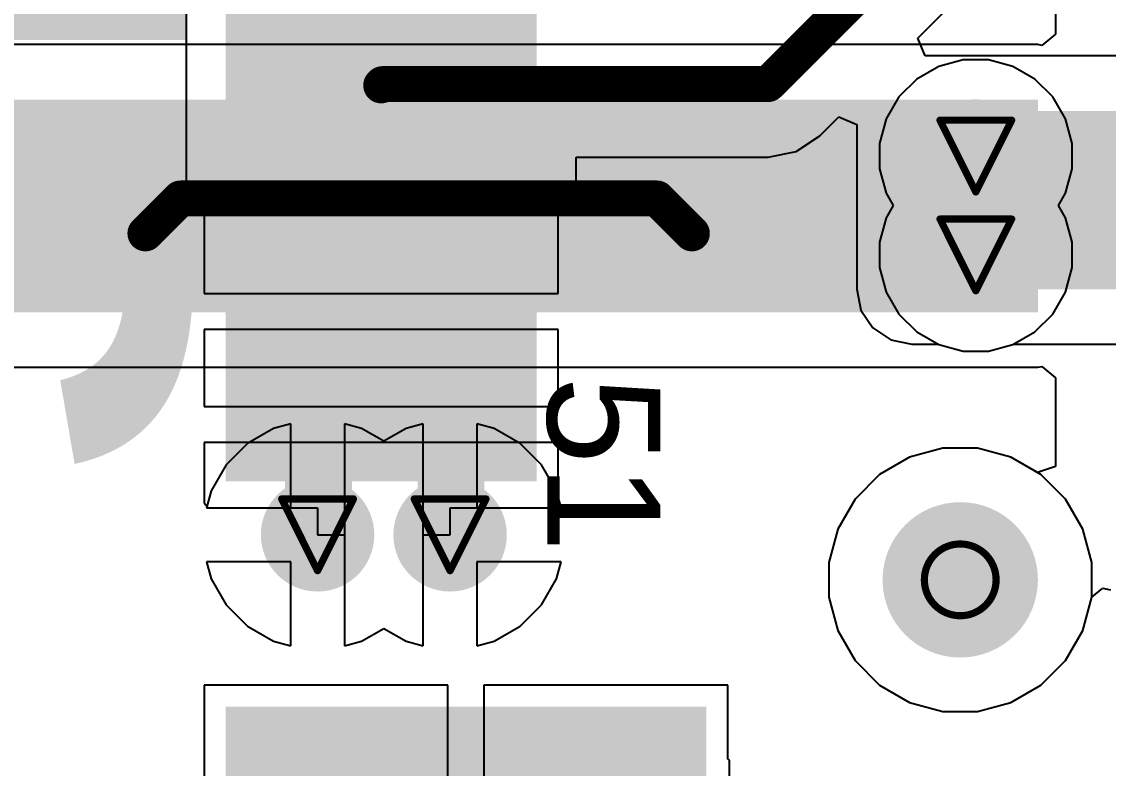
# Model space of a CAD drawing. Header units: inches. Extents: x -21 to 276, y -5 to 220.
# Drawn here: x 50.38 to 58.07, y 14.53 to 19.81 of the extents above; entities that cross this region are included whole.
import ezdxf

# ---------------------------------------------------------------- set-up
doc = ezdxf.new("R2010")
doc.units = ezdxf.units.IN
for name, color, linetype in [('Bottom Layer', 5, 'Continuous'), ('Bottom Solder', 6, 'Continuous'), ('Drill Drawing', 1, 'Continuous'), ('Ground', 16, 'Continuous'), ('Pad Holes', 156, 'Continuous'), ('Power + Signal', 76, 'Continuous'), ('Top Layer', 1, 'Continuous'), ('Top Overlay', 2, 'Continuous'), ('Top Paste', 8, 'Continuous'), ('Top Solder', 216, 'Continuous'), ('Via Holes', 16, 'Continuous')]:
    doc.layers.add(name, color=color, linetype=linetype)
doc.styles.add('Arial', font='', dxfattribs={"height": 0.2})
doc.styles.add('Arial_Bold', font='', dxfattribs={"height": 0.2})
doc.styles.get('Arial').set_extended_font_data('Arial')
doc.styles.get('Arial_Bold').set_extended_font_data('Arial', bold=True)

# ---------------------------------------------------------------- blocks, each defined once
blk = doc.blocks.new('91304_99_052R2_133')
at = {"layer": 'Bottom Solder'}
blk.add_hatch(color=6, dxfattribs=at).paths.add_polyline_path([(12.6016, -0.1016), (12.3984, -0.1016), (12.3984, 0.1016), (12.6016, 0.1016)])
at = {"layer": 'Pad Holes'}
h = blk.add_hatch(color=7, dxfattribs=at)
edge = h.paths.add_edge_path()
edge.add_arc((12.5, 0), 0.55, 0, 360)
at = {"layer": 'Top Layer'}
for points in [[(15.8, -5.1), (13.5, -5.1), (13.5, -1.9), (15.8, -1.9)], [(9.3, -5.1), (8.7, -5.1), (8.7, -3.1), (9.3, -3.1)], [(10.1, -5.1), (9.5, -5.1), (9.5, -3.1), (10.1, -3.1)], [(10.9, -5.1), (10.3, -5.1), (10.3, -3.1), (10.9, -3.1)], [(11.7, -5.1), (11.1, -5.1), (11.1, -3.1), (11.7, -3.1)]]:
    blk.add_hatch(color=1, dxfattribs=at).paths.add_polyline_path(points)
at = {"layer": 'Top Paste'}
for points in [[(15.8, -5.1), (13.5, -5.1), (13.5, -1.9), (15.8, -1.9)], [(9.3, -5.1), (8.7, -5.1), (8.7, -3.1), (9.3, -3.1)], [(10.1, -5.1), (9.5, -5.1), (9.5, -3.1), (10.1, -3.1)], [(10.9, -5.1), (10.3, -5.1), (10.3, -3.1), (10.9, -3.1)], [(11.7, -5.1), (11.1, -5.1), (11.1, -3.1), (11.7, -3.1)]]:
    blk.add_hatch(color=8, dxfattribs=at).paths.add_polyline_path(points)
at = {"layer": 'Top Solder'}
for points in [[(12.6016, -0.1016), (12.3984, -0.1016), (12.3984, 0.1016), (12.6016, 0.1016)], [(15.9016, -5.2016), (13.3984, -5.2016), (13.3984, -1.7984), (15.9016, -1.7984)], [(8.6016, -5.2016), (7.7984, -5.2016), (7.7984, -2.9984), (8.6016, -2.9984)], [(9.4016, -5.2016), (8.5984, -5.2016), (8.5984, -2.9984), (9.4016, -2.9984)], [(10.2016, -5.2016), (9.3984, -5.2016), (9.3984, -2.9984), (10.2016, -2.9984)], [(11.0016, -5.2016), (10.1984, -5.2016), (10.1984, -2.9984), (11.0016, -2.9984)], [(11.8016, -5.2016), (10.9984, -5.2016), (10.9984, -2.9984), (11.8016, -2.9984)]]:
    blk.add_hatch(color=216, dxfattribs=at).paths.add_polyline_path(points)
at = {"layer": 'Top Overlay', "style": 'Arial'}
blk.add_text('51', height=0.8, dxfattribs=at).set_placement((11.0599, -2.9227))

msp = doc.modelspace()

# ---------------------------------------------------------------- hatches: boundary and pattern name
at = {"layer": 'Bottom Layer'}
msp.add_hatch(color=5, dxfattribs=at).paths.add_polyline_path([(46.8884, 17.7546), (57.5766, 17.7546), (57.5766, 19.261), (46.8884, 19.261)])
h = msp.add_hatch(color=5, dxfattribs=at)
edge = h.paths.add_edge_path()
edge.add_arc((57.137, 18.861), 0.3, 0, 360)
h = msp.add_hatch(color=5, dxfattribs=at)
edge = h.paths.add_edge_path()
edge.add_arc((57.137, 18.161), 0.3, 0, 360)
h = msp.add_hatch(color=5, dxfattribs=at)
edge = h.paths.add_edge_path()
edge.add_arc((52.4764, 16.1798), 0.3, 0, 360)
h = msp.add_hatch(color=5, dxfattribs=at)
edge = h.paths.add_edge_path()
edge.add_arc((53.4146, 16.1798), 0.3, 0, 360)
at = {"layer": 'Bottom Solder'}
h = msp.add_hatch(color=6, dxfattribs=at)
edge = h.paths.add_edge_path()
edge.add_arc((57.137, 18.861), 0.4016, 0, 360)
h = msp.add_hatch(color=6, dxfattribs=at)
edge = h.paths.add_edge_path()
edge.add_arc((57.137, 18.161), 0.4016, 0, 360)
h = msp.add_hatch(color=6, dxfattribs=at)
edge = h.paths.add_edge_path()
edge.add_arc((52.4764, 16.1798), 0.4016, 0, 360)
h = msp.add_hatch(color=6, dxfattribs=at)
edge = h.paths.add_edge_path()
edge.add_arc((53.4146, 16.1798), 0.4016, 0, 360)
at = {"layer": 'Ground'}
h = msp.add_hatch(color=16, dxfattribs=at)
edge = h.paths.add_edge_path()
edge.add_arc((57.137, 18.861), 0.3, 0, 360)
h = msp.add_hatch(color=16, dxfattribs=at)
edge = h.paths.add_edge_path()
edge.add_arc((57.137, 18.161), 0.3, 0, 360)
h = msp.add_hatch(color=16, dxfattribs=at)
edge = h.paths.add_edge_path()
edge.add_arc((52.4764, 16.1798), 0.3, 0, 360)
h = msp.add_hatch(color=16, dxfattribs=at)
edge = h.paths.add_edge_path()
edge.add_arc((53.4146, 16.1798), 0.3, 0, 360)
at = {"layer": 'Power + Signal'}
h = msp.add_hatch(color=76, dxfattribs=at)
edge = h.paths.add_edge_path()
edge.add_arc((57.137, 18.861), 0.3, 0, 360)
h = msp.add_hatch(color=76, dxfattribs=at)
edge = h.paths.add_edge_path()
edge.add_arc((57.137, 18.161), 0.3, 0, 360)
h = msp.add_hatch(color=76, dxfattribs=at)
edge = h.paths.add_edge_path()
edge.add_arc((52.4764, 16.1798), 0.3, 0, 360)
h = msp.add_hatch(color=76, dxfattribs=at)
edge = h.paths.add_edge_path()
edge.add_arc((53.4146, 16.1798), 0.3, 0, 360)
at = {"layer": 'Top Layer'}
for points in [[(56.6828, 17.9186), (60.4815, 17.9186), (60.4815, 19.1808), (56.6828, 19.1808)], [(52.2859, 16.961), (53.6571, 16.961), (53.6571, 18.561), (52.2859, 18.561)], [(52.2466, 17.1958), (52.2466, 16.1798), (52.7189, 16.1798), (52.7189, 17.1958)], [(53.1848, 17.1958), (53.1848, 16.1798), (53.6571, 16.1798), (53.6571, 17.1958)]]:
    msp.add_hatch(color=1, dxfattribs=at).paths.add_polyline_path(points)
h = msp.add_hatch(color=1, dxfattribs=at)
edge = h.paths.add_edge_path()
edge.add_arc((57.137, 18.861), 0.3, 0, 360)
h = msp.add_hatch(color=1, dxfattribs=at)
edge = h.paths.add_edge_path()
edge.add_arc((57.137, 18.161), 0.3, 0, 360)
h = msp.add_hatch(color=1, dxfattribs=at)
edge = h.paths.add_edge_path()
edge.add_arc((52.4764, 16.1798), 0.3, 0, 360)
h = msp.add_hatch(color=1, dxfattribs=at)
edge = h.paths.add_edge_path()
edge.add_arc((53.4146, 16.1798), 0.3, 0, 360)
at = {"layer": 'Top Solder'}
h = msp.add_hatch(color=216, dxfattribs=at)
edge = h.paths.add_edge_path()
edge.add_arc((57.137, 18.861), 0.4016, 0, 360)
h = msp.add_hatch(color=216, dxfattribs=at)
edge = h.paths.add_edge_path()
edge.add_arc((57.137, 18.161), 0.4016, 0, 360)
h = msp.add_hatch(color=216, dxfattribs=at)
edge = h.paths.add_edge_path()
edge.add_arc((52.4764, 16.1798), 0.4016, 0, 360)
h = msp.add_hatch(color=216, dxfattribs=at)
edge = h.paths.add_edge_path()
edge.add_arc((53.4146, 16.1798), 0.4016, 0, 360)
at = {"layer": 'Via Holes'}
h = msp.add_hatch(color=7, dxfattribs=at)
edge = h.paths.add_edge_path()
edge.add_arc((57.137, 18.861), 0.15, 0, 360)
h = msp.add_hatch(color=7, dxfattribs=at)
edge = h.paths.add_edge_path()
edge.add_arc((57.137, 18.161), 0.15, 0, 360)
h = msp.add_hatch(color=7, dxfattribs=at)
edge = h.paths.add_edge_path()
edge.add_arc((52.4764, 16.1798), 0.15, 0, 360)
h = msp.add_hatch(color=7, dxfattribs=at)
edge = h.paths.add_edge_path()
edge.add_arc((53.4146, 16.1798), 0.15, 0, 360)

# ---------------------------------------------------------------- linework, layer by layer
at = {"layer": 'Bottom Layer'}
for p, q in [((57.7013, 23.7245), (57.7013, 19.7248)), ((57.7013, 19.7248), (57.6032, 19.6442)), ((57.5766, 19.6495), (46.8884, 19.6495)), ((57.6032, 19.6442), (57.5766, 19.6495)), ((46.8884, 17.3661), (57.5766, 17.3661)), ((57.5766, 17.3661), (57.6032, 17.3714)), ((57.6032, 17.3714), (57.7013, 17.2909)), ((57.7013, 17.2909), (57.7013, 16.6644)), ((52.1645, 16.9327), (51.9803, 16.8264)), ((52.2859, 16.9653), (52.1645, 16.9327)), ((52.2859, 16.3703), (52.2859, 16.9653)), ((52.7883, 16.9327), (52.6669, 16.9653)), ((52.6669, 16.9653), (52.6669, 16.1798)), ((52.9455, 16.842), (52.7883, 16.9327)), ((53.1027, 16.9327), (52.9455, 16.842)), ((53.2241, 16.9653), (53.1027, 16.9327)), ((53.2241, 16.1798), (53.2241, 16.9653)), ((53.7265, 16.9327), (53.6051, 16.9653)), ((53.6051, 16.9653), (53.6051, 16.3703)), ((53.9107, 16.8264), (53.7265, 16.9327)), ((51.9803, 16.8264), (51.8298, 16.6759)), ((54.0612, 16.6759), (53.9107, 16.8264)), ((56.904, 16.792), (56.6672, 16.7286)), ((57.1492, 16.792), (56.904, 16.792)), ((57.3859, 16.7286), (57.1492, 16.792)), ((56.6672, 16.7286), (56.4549, 16.606)), ((57.5743, 16.6198), (57.3859, 16.7286)), ((51.8298, 16.6759), (51.7235, 16.4917)), ((54.1675, 16.4917), (54.0612, 16.6759)), ((57.7013, 16.6644), (57.5743, 16.6198)), ((56.4549, 16.606), (56.2816, 16.4327)), ((51.7235, 16.4917), (51.6909, 16.3703)), ((54.2001, 16.3703), (54.1675, 16.4917)), ((56.2816, 16.4327), (56.159, 16.2204)), ((51.6909, 16.3703), (52.2859, 16.3703)), ((53.6051, 16.3703), (54.2001, 16.3703)), ((52.6669, 16.1798), (52.6669, 15.3943)), ((53.2241, 15.3943), (53.2241, 16.1798)), ((56.159, 16.2204), (56.0956, 15.9836)), ((52.2859, 15.9893), (51.6909, 15.9893)), ((51.6909, 15.9893), (51.7235, 15.8679)), ((52.2859, 15.3943), (52.2859, 15.9893)), ((54.2001, 15.9893), (53.6051, 15.9893)), ((53.6051, 15.9893), (53.6051, 15.3943)), ((54.1675, 15.8679), (54.2001, 15.9893)), ((56.0956, 15.9836), (56.0956, 15.7384)), ((51.7235, 15.8679), (51.8298, 15.6837)), ((54.0612, 15.6837), (54.1675, 15.8679)), ((57.9576, 15.7384), (58.0353, 15.8022)), ((58.0353, 15.8022), (58.0898, 15.7913)), ((56.0956, 15.7384), (56.159, 15.5017)), ((57.8941, 15.5017), (57.9576, 15.7384)), ((51.8298, 15.6837), (51.9803, 15.5332)), ((53.9107, 15.5332), (54.0612, 15.6837)), ((51.9803, 15.5332), (52.1645, 15.4269)), ((52.7883, 15.4269), (52.9455, 15.5176)), ((52.9455, 15.5176), (53.1027, 15.4269)), ((53.7265, 15.4269), (53.9107, 15.5332)), ((56.159, 15.5017), (56.2816, 15.2894)), ((57.7716, 15.2894), (57.8941, 15.5017)), ((52.1645, 15.4269), (52.2859, 15.3943)), ((52.6669, 15.3943), (52.7883, 15.4269)), ((53.1027, 15.4269), (53.2241, 15.3943)), ((53.6051, 15.3943), (53.7265, 15.4269)), ((56.2816, 15.2894), (56.4549, 15.116)), ((57.5982, 15.116), (57.7716, 15.2894)), ((56.4549, 15.116), (56.6672, 14.9935)), ((57.3859, 14.9935), (57.5982, 15.116)), ((56.6672, 14.9935), (56.904, 14.93)), ((56.904, 14.93), (57.1492, 14.93)), ((57.1492, 14.93), (57.3859, 14.9935))]:
    msp.add_line(p, q, dxfattribs=at)
at = {"layer": 'Drill Drawing'}
for points in [[(56.883, 19.115, 0.0508, 0.0508, 0), (57.391, 19.115, 0.0508, 0.0508, 0)], [(56.883, 19.115, 0.0508, 0.0508, 0), (57.137, 18.607, 0.0508, 0.0508, 0)], [(57.137, 18.607, 0.0508, 0.0508, 0), (57.391, 19.115, 0.0508, 0.0508, 0)], [(56.883, 18.415, 0.0508, 0.0508, 0), (57.391, 18.415, 0.0508, 0.0508, 0)], [(56.883, 18.415, 0.0508, 0.0508, 0), (57.137, 17.907, 0.0508, 0.0508, 0)], [(57.137, 17.907, 0.0508, 0.0508, 0), (57.391, 18.415, 0.0508, 0.0508, 0)], [(52.2224, 16.4338, 0.0508, 0.0508, 0), (52.7304, 16.4338, 0.0508, 0.0508, 0)], [(52.2224, 16.4338, 0.0508, 0.0508, 0), (52.4764, 15.9258, 0.0508, 0.0508, 0)], [(52.4764, 15.9258, 0.0508, 0.0508, 0), (52.7304, 16.4338, 0.0508, 0.0508, 0)], [(53.1606, 16.4338, 0.0508, 0.0508, 0), (53.6686, 16.4338, 0.0508, 0.0508, 0)], [(53.1606, 16.4338, 0.0508, 0.0508, 0), (53.4146, 15.9258, 0.0508, 0.0508, 0)], [(53.4146, 15.9258, 0.0508, 0.0508, 0), (53.6686, 16.4338, 0.0508, 0.0508, 0)]]:
    msp.add_lwpolyline(points, format="xyseb", dxfattribs=at)
for points in [[(56.8703, 19.115, 0.0254, 0.0254, 1), (56.8957, 19.115, 0.0254, 0.0254, 1)], [(56.8703, 19.115, 0.0254, 0.0254, 1), (56.8957, 19.115, 0.0254, 0.0254, 1)], [(57.3783, 19.115, 0.0254, 0.0254, 1), (57.4037, 19.115, 0.0254, 0.0254, 1)], [(57.3783, 19.115, 0.0254, 0.0254, 1), (57.4037, 19.115, 0.0254, 0.0254, 1)], [(57.1243, 18.607, 0.0254, 0.0254, 1), (57.1497, 18.607, 0.0254, 0.0254, 1)], [(57.1243, 18.607, 0.0254, 0.0254, 1), (57.1497, 18.607, 0.0254, 0.0254, 1)], [(56.8703, 18.415, 0.0254, 0.0254, 1), (56.8957, 18.415, 0.0254, 0.0254, 1)], [(56.8703, 18.415, 0.0254, 0.0254, 1), (56.8957, 18.415, 0.0254, 0.0254, 1)], [(57.3783, 18.415, 0.0254, 0.0254, 1), (57.4037, 18.415, 0.0254, 0.0254, 1)], [(57.3783, 18.415, 0.0254, 0.0254, 1), (57.4037, 18.415, 0.0254, 0.0254, 1)], [(57.1243, 17.907, 0.0254, 0.0254, 1), (57.1497, 17.907, 0.0254, 0.0254, 1)], [(57.1243, 17.907, 0.0254, 0.0254, 1), (57.1497, 17.907, 0.0254, 0.0254, 1)], [(52.2097, 16.4338, 0.0254, 0.0254, 1), (52.2351, 16.4338, 0.0254, 0.0254, 1)], [(52.2097, 16.4338, 0.0254, 0.0254, 1), (52.2351, 16.4338, 0.0254, 0.0254, 1)], [(52.7177, 16.4338, 0.0254, 0.0254, 1), (52.7431, 16.4338, 0.0254, 0.0254, 1)], [(52.7177, 16.4338, 0.0254, 0.0254, 1), (52.7431, 16.4338, 0.0254, 0.0254, 1)], [(53.1479, 16.4338, 0.0254, 0.0254, 1), (53.1733, 16.4338, 0.0254, 0.0254, 1)], [(53.1479, 16.4338, 0.0254, 0.0254, 1), (53.1733, 16.4338, 0.0254, 0.0254, 1)], [(53.6559, 16.4338, 0.0254, 0.0254, 1), (53.6813, 16.4338, 0.0254, 0.0254, 1)], [(53.6559, 16.4338, 0.0254, 0.0254, 1), (53.6813, 16.4338, 0.0254, 0.0254, 1)], [(57.2806, 15.861, 0.0508, 0.0508, 1), (56.7726, 15.861, 0.0508, 0.0508, 1)], [(52.4637, 15.9258, 0.0254, 0.0254, 1), (52.4891, 15.9258, 0.0254, 0.0254, 1)], [(52.4637, 15.9258, 0.0254, 0.0254, 1), (52.4891, 15.9258, 0.0254, 0.0254, 1)], [(53.4019, 15.9258, 0.0254, 0.0254, 1), (53.4273, 15.9258, 0.0254, 0.0254, 1)], [(53.4019, 15.9258, 0.0254, 0.0254, 1), (53.4273, 15.9258, 0.0254, 0.0254, 1)], [(56.7599, 15.861, 0.0254, 0.0254, 1), (56.7853, 15.861, 0.0254, 0.0254, 1)], [(57.2679, 15.861, 0.0254, 0.0254, 1), (57.2933, 15.861, 0.0254, 0.0254, 1)]]:
    msp.add_lwpolyline(points, format="xyseb", close=True, dxfattribs=at)
at = {"layer": 'Ground'}
for p, q in [((57.0473, 19.542), (56.8741, 19.4956)), ((57.2266, 19.542), (57.0473, 19.542)), ((57.3998, 19.4956), (57.2266, 19.542)), ((56.8741, 19.4956), (56.7188, 19.4059)), ((57.5551, 19.4059), (57.3998, 19.4956)), ((56.7188, 19.4059), (56.592, 19.2792)), ((57.6819, 19.2792), (57.5551, 19.4059)), ((56.592, 19.2792), (56.5024, 19.1239)), ((57.7716, 19.1239), (57.6819, 19.2792)), ((56.5024, 19.1239), (56.456, 18.9507)), ((57.818, 18.9507), (57.7716, 19.1239)), ((56.456, 18.9507), (56.456, 18.7714)), ((57.818, 18.7714), (57.818, 18.9507)), ((56.456, 18.7714), (56.5024, 18.5981)), ((57.7716, 18.5981), (57.818, 18.7714)), ((56.5024, 18.5981), (56.5527, 18.511)), ((57.7213, 18.511), (57.7716, 18.5981)), ((56.5527, 18.511), (56.5024, 18.4239)), ((57.7716, 18.4239), (57.7213, 18.511)), ((56.5024, 18.4239), (56.456, 18.2507)), ((57.818, 18.2507), (57.7716, 18.4239)), ((56.456, 18.2507), (56.456, 18.0714)), ((57.818, 18.0714), (57.818, 18.2507)), ((56.456, 18.0714), (56.5024, 17.8982)), ((57.7716, 17.8982), (57.818, 18.0714)), ((56.5024, 17.8982), (56.592, 17.7429)), ((57.6819, 17.7429), (57.7716, 17.8982)), ((56.592, 17.7429), (56.7188, 17.6161)), ((57.5551, 17.6161), (57.6819, 17.7429)), ((56.7188, 17.6161), (56.8741, 17.5264)), ((57.3998, 17.5264), (57.5551, 17.6161)), ((56.8741, 17.5264), (57.0473, 17.48)), ((57.0473, 17.48), (57.2266, 17.48)), ((57.2266, 17.48), (57.3998, 17.5264)), ((52.1645, 16.9327), (51.9803, 16.8264)), ((52.2859, 16.9653), (52.1645, 16.9327)), ((52.2859, 16.3703), (52.2859, 16.9653)), ((52.7883, 16.9327), (52.6669, 16.9653)), ((52.6669, 16.9653), (52.6669, 16.1798)), ((52.9455, 16.842), (52.7883, 16.9327)), ((53.1027, 16.9327), (52.9455, 16.842)), ((53.2241, 16.9653), (53.1027, 16.9327)), ((53.2241, 16.1798), (53.2241, 16.9653)), ((53.7265, 16.9327), (53.6051, 16.9653)), ((53.6051, 16.9653), (53.6051, 16.3703)), ((53.9107, 16.8264), (53.7265, 16.9327)), ((51.9803, 16.8264), (51.8298, 16.6759)), ((54.0612, 16.6759), (53.9107, 16.8264)), ((56.904, 16.792), (56.6672, 16.7286)), ((57.1492, 16.792), (56.904, 16.792)), ((57.3859, 16.7286), (57.1492, 16.792)), ((56.6672, 16.7286), (56.4549, 16.606)), ((57.5982, 16.606), (57.3859, 16.7286)), ((51.8298, 16.6759), (51.7235, 16.4917)), ((54.1675, 16.4917), (54.0612, 16.6759)), ((56.4549, 16.606), (56.2816, 16.4327)), ((57.7716, 16.4327), (57.5982, 16.606)), ((51.7235, 16.4917), (51.6909, 16.3703)), ((54.2001, 16.3703), (54.1675, 16.4917)), ((56.2816, 16.4327), (56.159, 16.2204)), ((57.8941, 16.2204), (57.7716, 16.4327)), ((51.6909, 16.3703), (52.2859, 16.3703)), ((53.6051, 16.3703), (54.2001, 16.3703)), ((52.6669, 16.1798), (52.6669, 15.3943)), ((53.2241, 15.3943), (53.2241, 16.1798)), ((56.159, 16.2204), (56.0956, 15.9836)), ((57.9576, 15.9836), (57.8941, 16.2204)), ((52.2859, 15.9893), (51.6909, 15.9893)), ((51.6909, 15.9893), (51.7235, 15.8679)), ((52.2859, 15.3943), (52.2859, 15.9893)), ((54.2001, 15.9893), (53.6051, 15.9893)), ((53.6051, 15.9893), (53.6051, 15.3943)), ((54.1675, 15.8679), (54.2001, 15.9893)), ((56.0956, 15.9836), (56.0956, 15.7384)), ((57.9576, 15.7384), (57.9576, 15.9836)), ((51.7235, 15.8679), (51.8298, 15.6837)), ((54.0612, 15.6837), (54.1675, 15.8679)), ((56.0956, 15.7384), (56.159, 15.5017)), ((57.8941, 15.5017), (57.9576, 15.7384)), ((51.8298, 15.6837), (51.9803, 15.5332)), ((53.9107, 15.5332), (54.0612, 15.6837)), ((51.9803, 15.5332), (52.1645, 15.4269)), ((52.7883, 15.4269), (52.9455, 15.5176)), ((52.9455, 15.5176), (53.1027, 15.4269)), ((53.7265, 15.4269), (53.9107, 15.5332)), ((56.159, 15.5017), (56.2816, 15.2894)), ((57.7716, 15.2894), (57.8941, 15.5017)), ((52.1645, 15.4269), (52.2859, 15.3943)), ((52.6669, 15.3943), (52.7883, 15.4269)), ((53.1027, 15.4269), (53.2241, 15.3943)), ((53.6051, 15.3943), (53.7265, 15.4269)), ((56.2816, 15.2894), (56.4549, 15.116)), ((57.5982, 15.116), (57.7716, 15.2894)), ((56.4549, 15.116), (56.6672, 14.9935)), ((57.3859, 14.9935), (57.5982, 15.116)), ((56.6672, 14.9935), (56.904, 14.93)), ((56.904, 14.93), (57.1492, 14.93)), ((57.1492, 14.93), (57.3859, 14.9935))]:
    msp.add_line(p, q, dxfattribs=at)
at = {"layer": 'Power + Signal'}
for p, q in [((57.0473, 19.542), (56.8741, 19.4956)), ((57.2266, 19.542), (57.0473, 19.542)), ((57.3998, 19.4956), (57.2266, 19.542)), ((56.8741, 19.4956), (56.7188, 19.4059)), ((57.5551, 19.4059), (57.3998, 19.4956)), ((56.7188, 19.4059), (56.592, 19.2792)), ((57.6819, 19.2792), (57.5551, 19.4059)), ((56.592, 19.2792), (56.5024, 19.1239)), ((57.7716, 19.1239), (57.6819, 19.2792)), ((56.5024, 19.1239), (56.456, 18.9507)), ((57.818, 18.9507), (57.7716, 19.1239)), ((56.456, 18.9507), (56.456, 18.7714)), ((57.818, 18.7714), (57.818, 18.9507)), ((56.456, 18.7714), (56.5024, 18.5981)), ((57.7716, 18.5981), (57.818, 18.7714)), ((56.5024, 18.5981), (56.5527, 18.511)), ((57.7213, 18.511), (57.7716, 18.5981)), ((56.5527, 18.511), (56.5024, 18.4239)), ((57.7716, 18.4239), (57.7213, 18.511)), ((56.5024, 18.4239), (56.456, 18.2507)), ((57.818, 18.2507), (57.7716, 18.4239)), ((56.456, 18.2507), (56.456, 18.0714)), ((57.818, 18.0714), (57.818, 18.2507)), ((56.456, 18.0714), (56.5024, 17.8982)), ((57.7716, 17.8982), (57.818, 18.0714)), ((56.5024, 17.8982), (56.592, 17.7429)), ((57.6819, 17.7429), (57.7716, 17.8982)), ((56.592, 17.7429), (56.7188, 17.6161)), ((57.5551, 17.6161), (57.6819, 17.7429)), ((56.7188, 17.6161), (56.8741, 17.5264)), ((57.3998, 17.5264), (57.5551, 17.6161)), ((56.8741, 17.5264), (57.0473, 17.48)), ((57.0473, 17.48), (57.2266, 17.48)), ((57.2266, 17.48), (57.3998, 17.5264)), ((52.1645, 16.9327), (51.9803, 16.8264)), ((52.2859, 16.9653), (52.1645, 16.9327)), ((52.2859, 16.3703), (52.2859, 16.9653)), ((52.7883, 16.9327), (52.6669, 16.9653)), ((52.6669, 16.9653), (52.6669, 16.1798)), ((52.9455, 16.842), (52.7883, 16.9327)), ((53.1027, 16.9327), (52.9455, 16.842)), ((53.2241, 16.9653), (53.1027, 16.9327)), ((53.2241, 16.1798), (53.2241, 16.9653)), ((53.7265, 16.9327), (53.6051, 16.9653)), ((53.6051, 16.9653), (53.6051, 16.3703)), ((53.9107, 16.8264), (53.7265, 16.9327)), ((51.9803, 16.8264), (51.8298, 16.6759)), ((54.0612, 16.6759), (53.9107, 16.8264)), ((56.904, 16.792), (56.6672, 16.7286)), ((57.1492, 16.792), (56.904, 16.792)), ((57.3859, 16.7286), (57.1492, 16.792)), ((56.6672, 16.7286), (56.4549, 16.606)), ((57.5982, 16.606), (57.3859, 16.7286)), ((51.8298, 16.6759), (51.7235, 16.4917)), ((54.1675, 16.4917), (54.0612, 16.6759)), ((56.4549, 16.606), (56.2816, 16.4327)), ((57.7716, 16.4327), (57.5982, 16.606)), ((51.7235, 16.4917), (51.6909, 16.3703)), ((54.2001, 16.3703), (54.1675, 16.4917)), ((56.2816, 16.4327), (56.159, 16.2204)), ((57.8941, 16.2204), (57.7716, 16.4327)), ((51.6909, 16.3703), (52.2859, 16.3703)), ((53.6051, 16.3703), (54.2001, 16.3703)), ((52.6669, 16.1798), (52.6669, 15.3943)), ((53.2241, 15.3943), (53.2241, 16.1798)), ((56.159, 16.2204), (56.0956, 15.9836)), ((57.9576, 15.9836), (57.8941, 16.2204)), ((52.2859, 15.9893), (51.6909, 15.9893)), ((51.6909, 15.9893), (51.7235, 15.8679)), ((52.2859, 15.3943), (52.2859, 15.9893)), ((54.2001, 15.9893), (53.6051, 15.9893)), ((53.6051, 15.9893), (53.6051, 15.3943)), ((54.1675, 15.8679), (54.2001, 15.9893)), ((56.0956, 15.9836), (56.0956, 15.7384)), ((57.9576, 15.7384), (57.9576, 15.9836)), ((51.7235, 15.8679), (51.8298, 15.6837)), ((54.0612, 15.6837), (54.1675, 15.8679)), ((56.0956, 15.7384), (56.159, 15.5017)), ((57.8941, 15.5017), (57.9576, 15.7384)), ((51.8298, 15.6837), (51.9803, 15.5332)), ((53.9107, 15.5332), (54.0612, 15.6837)), ((51.9803, 15.5332), (52.1645, 15.4269)), ((52.7883, 15.4269), (52.9455, 15.5176)), ((52.9455, 15.5176), (53.1027, 15.4269)), ((53.7265, 15.4269), (53.9107, 15.5332)), ((56.159, 15.5017), (56.2816, 15.2894)), ((57.7716, 15.2894), (57.8941, 15.5017)), ((52.1645, 15.4269), (52.2859, 15.3943)), ((52.6669, 15.3943), (52.7883, 15.4269)), ((53.1027, 15.4269), (53.2241, 15.3943)), ((53.6051, 15.3943), (53.7265, 15.4269)), ((56.2816, 15.2894), (56.4549, 15.116)), ((57.5982, 15.116), (57.7716, 15.2894)), ((56.4549, 15.116), (56.6672, 14.9935)), ((57.3859, 14.9935), (57.5982, 15.116)), ((56.6672, 14.9935), (56.904, 14.93)), ((56.904, 14.93), (57.1492, 14.93)), ((57.1492, 14.93), (57.3859, 14.9935))]:
    msp.add_line(p, q, dxfattribs=at)
at = {"layer": 'Top Layer'}
for p, q in [((56.7256, 19.6963), (57.7448, 20.7156)), ((51.5456, 20.28), (51.5456, 19.48)), ((56.7782, 19.5693), (56.7256, 19.6963)), ((59.7037, 19.5693), (56.7782, 19.5693)), ((51.5456, 19.48), (51.5456, 18.68)), ((56.0336, 19.0044), (56.1673, 19.1381)), ((56.1673, 19.1381), (56.2943, 19.0854)), ((56.2943, 19.0854), (56.2943, 17.9186)), ((55.8656, 18.8921), (56.0336, 19.0044)), ((54.3076, 18.68), (54.3076, 18.8527)), ((54.3076, 18.8527), (55.6674, 18.8527)), ((55.6674, 18.8527), (55.8656, 18.8921)), ((51.5456, 18.68), (51.6726, 18.68)), ((51.6726, 18.68), (51.6726, 18.007)), ((54.1806, 18.007), (54.1806, 18.68)), ((54.1806, 18.68), (54.3076, 18.68)), ((51.6726, 18.007), (51.6726, 17.888)), ((54.1806, 17.888), (54.1806, 18.007)), ((51.6726, 17.888), (52.9266, 17.888)), ((52.9266, 17.888), (54.1806, 17.888)), ((56.2943, 17.9186), (56.3239, 17.7699)), ((56.3239, 17.7699), (56.4081, 17.6439)), ((52.9266, 17.634), (51.6726, 17.634)), ((51.6726, 17.634), (51.6726, 17.207)), ((54.1806, 17.634), (52.9266, 17.634)), ((54.1806, 17.207), (54.1806, 17.634)), ((56.4081, 17.6439), (56.5341, 17.5597)), ((56.5341, 17.5597), (56.6828, 17.5301)), ((56.6828, 17.5301), (56.8678, 17.5301)), ((56.8678, 17.5301), (56.8741, 17.5264)), ((56.8741, 17.5264), (57.0473, 17.48)), ((57.0473, 17.48), (57.2266, 17.48)), ((57.2266, 17.48), (57.3998, 17.5264)), ((57.3998, 17.5264), (57.4062, 17.5301)), ((57.4062, 17.5301), (59.7256, 17.5301)), ((51.6726, 17.207), (51.6726, 17.088)), ((54.1806, 17.088), (54.1806, 17.207)), ((51.6726, 17.088), (52.9266, 17.088)), ((52.9266, 17.088), (54.1806, 17.088)), ((52.9266, 16.834), (51.6726, 16.834)), ((51.6726, 16.834), (51.6726, 16.407)), ((54.1806, 16.834), (52.9266, 16.834)), ((54.1806, 16.443), (54.1806, 16.834)), ((56.904, 16.792), (56.6672, 16.7286)), ((57.1492, 16.792), (56.904, 16.792)), ((57.3859, 16.7286), (57.1492, 16.792)), ((56.6672, 16.7286), (56.4549, 16.606)), ((57.5982, 16.606), (57.3859, 16.7286)), ((56.4549, 16.606), (56.2816, 16.4327)), ((57.7716, 16.4327), (57.5982, 16.606)), ((51.6726, 16.407), (51.6726, 16.407)), ((51.6726, 16.407), (51.6935, 16.3798)), ((54.2001, 16.3703), (54.1806, 16.443)), ((56.2816, 16.4327), (56.159, 16.2204)), ((57.8941, 16.2204), (57.7716, 16.4327)), ((51.6935, 16.3798), (51.6909, 16.3703)), ((51.6909, 16.3703), (52.4764, 16.3703)), ((52.4764, 16.3703), (52.4764, 16.1798)), ((53.4146, 16.1798), (53.4146, 16.3703)), ((53.4146, 16.3703), (54.2001, 16.3703)), ((52.4764, 16.1798), (52.6669, 16.1798)), ((52.6669, 16.1798), (52.6669, 15.3943)), ((53.2241, 15.3943), (53.2241, 16.1798)), ((53.2241, 16.1798), (53.4146, 16.1798)), ((56.159, 16.2204), (56.0956, 15.9836)), ((57.9576, 15.9836), (57.8941, 16.2204)), ((52.2859, 15.9893), (51.6909, 15.9893)), ((51.6909, 15.9893), (51.7235, 15.8679)), ((52.2859, 15.3943), (52.2859, 15.9893)), ((54.2001, 15.9893), (53.6051, 15.9893)), ((53.6051, 15.9893), (53.6051, 15.3943)), ((54.1675, 15.8679), (54.2001, 15.9893)), ((56.0956, 15.9836), (56.0956, 15.7384)), ((57.9576, 15.7384), (57.9576, 15.9836)), ((51.7235, 15.8679), (51.8298, 15.6837)), ((54.0612, 15.6837), (54.1675, 15.8679)), ((56.0956, 15.7384), (56.159, 15.5017)), ((57.8941, 15.5017), (57.9576, 15.7384)), ((51.8298, 15.6837), (51.9803, 15.5332)), ((53.9107, 15.5332), (54.0612, 15.6837)), ((51.9803, 15.5332), (52.1645, 15.4269)), ((52.7883, 15.4269), (52.9455, 15.5176)), ((52.9455, 15.5176), (53.1027, 15.4269)), ((53.7265, 15.4269), (53.9107, 15.5332)), ((56.159, 15.5017), (56.2816, 15.2894)), ((57.7716, 15.2894), (57.8941, 15.5017)), ((52.1645, 15.4269), (52.2859, 15.3943)), ((52.6669, 15.3943), (52.7883, 15.4269)), ((53.1027, 15.4269), (53.2241, 15.3943)), ((53.6051, 15.3943), (53.7265, 15.4269)), ((56.2816, 15.2894), (56.4549, 15.116)), ((57.5982, 15.116), (57.7716, 15.2894)), ((53.3996, 15.115), (51.6726, 15.115)), ((51.6726, 15.115), (51.6726, 13.838)), ((53.3996, 13.838), (53.3996, 15.115)), ((55.3806, 15.115), (53.6536, 15.115)), ((53.6536, 15.115), (53.6536, 13.711)), ((55.3806, 14.5933), (55.3806, 15.115)), ((56.4549, 15.116), (56.6672, 14.9935)), ((57.3859, 14.9935), (57.5982, 15.116)), ((56.6672, 14.9935), (56.904, 14.93)), ((56.904, 14.93), (57.1492, 14.93)), ((57.1492, 14.93), (57.3859, 14.9935)), ((55.3933, 14.5836), (55.3806, 14.5933)), ((55.3933, 13.711), (55.3933, 14.5836))]:
    msp.add_line(p, q, dxfattribs=at)
for points in [[(55.6674, 19.3706, 0.254, 0.254, 0), (57.3786, 21.0818, 0.254, 0.254, 0)], [(52.9266, 19.361, 0.254, 0.254, 0), (52.9362, 19.3706, 0.254, 0.254, 0)], [(52.9362, 19.3706, 0.254, 0.254, 0), (55.6674, 19.3706, 0.254, 0.254, 0)], [(51.2572, 18.3134, 0.254, 0.254, 0), (51.5048, 18.561, 0.254, 0.254, 0)], [(51.5048, 18.561, 0.254, 0.254, 0), (52.9266, 18.561, 0.254, 0.254, 0)], [(52.9266, 18.561, 0.254, 0.254, 0), (54.879, 18.561, 0.254, 0.254, 0)], [(54.879, 18.561, 0.254, 0.254, 0), (55.1266, 18.3134, 0.254, 0.254, 0)]]:
    msp.add_lwpolyline(points, format="xyseb", dxfattribs=at)
for points in [[(52.8631, 19.361, 0.127, 0.127, 1), (52.9901, 19.361, 0.127, 0.127, 1)], [(52.8727, 19.3706, 0.127, 0.127, 1), (52.9997, 19.3706, 0.127, 0.127, 1)], [(52.8727, 19.3706, 0.127, 0.127, 1), (52.9997, 19.3706, 0.127, 0.127, 1)], [(55.6039, 19.3706, 0.127, 0.127, 1), (55.7309, 19.3706, 0.127, 0.127, 1)], [(55.6039, 19.3706, 0.127, 0.127, 1), (55.7309, 19.3706, 0.127, 0.127, 1)], [(51.4413, 18.561, 0.127, 0.127, 1), (51.5683, 18.561, 0.127, 0.127, 1)], [(51.4413, 18.561, 0.127, 0.127, 1), (51.5683, 18.561, 0.127, 0.127, 1)], [(52.8631, 18.561, 0.127, 0.127, 1), (52.9901, 18.561, 0.127, 0.127, 1)], [(52.8631, 18.561, 0.127, 0.127, 1), (52.9901, 18.561, 0.127, 0.127, 1)], [(54.8155, 18.561, 0.127, 0.127, 1), (54.9425, 18.561, 0.127, 0.127, 1)], [(54.8155, 18.561, 0.127, 0.127, 1), (54.9425, 18.561, 0.127, 0.127, 1)], [(51.1937, 18.3134, 0.127, 0.127, 1), (51.3207, 18.3134, 0.127, 0.127, 1)], [(55.0631, 18.3134, 0.127, 0.127, 1), (55.1901, 18.3134, 0.127, 0.127, 1)]]:
    msp.add_lwpolyline(points, format="xyseb", close=True, dxfattribs=at)

# ---------------------------------------------------------------- block references
at = {"rotation": 270}
msp.add_blockref('91304_99_052R2_133', (57.0266, 28.361), dxfattribs=at)

# ---------------------------------------------------------------- texts
at = {"layer": 'Top Overlay', "style": 'Arial_Bold'}
msp.add_text('SLOT', height=3.048, rotation=90, dxfattribs=at).set_placement((51.55, 16.5589))

doc.saveas('drawing.dxf')
